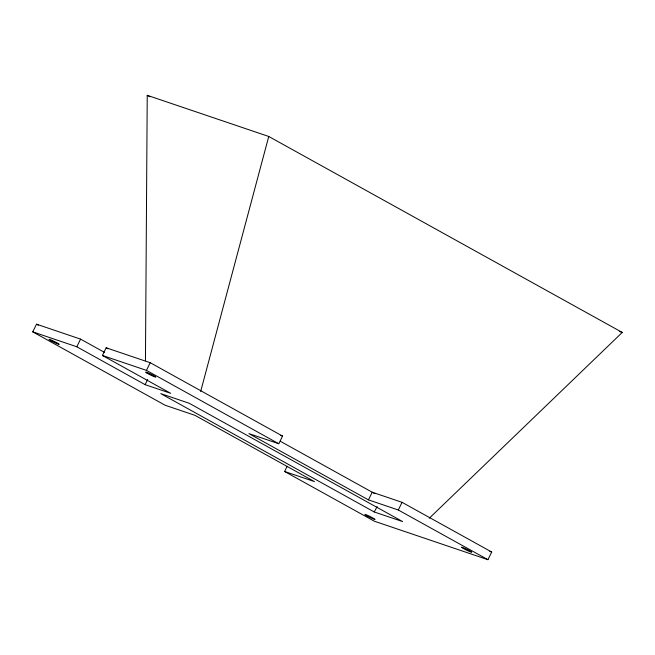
<?xml version="1.0" encoding="UTF-8"?>
<svg xmlns="http://www.w3.org/2000/svg" width="655" height="655" viewBox="0 0 655 655"><rect width="100%" height="100%" fill="white"/><g stroke="black" fill="none" stroke-linecap="round" stroke-linejoin="round"><path stroke-width="0.98" d="M145.451 360.733L147.236 95.311L268.755 136.477L622.25 332.445L429.262 518.252M200.667 391.444L268.755 136.477M287.111 466.368L284.598 471.477L314.449 481.589L194.928 415.327L165.076 405.216L32.75 331.856L36.516 324.192L80.581 339.126L104.53 352.398M32.75 331.856L76.807 346.782L80.581 339.126M76.807 346.782L145.107 384.649L170.693 393.311L102.393 355.452L106.159 347.789L150.224 362.714L282.551 436.074L278.776 443.738L248.933 433.626L368.454 499.88L398.297 509.991L487.942 559.689L491.708 552.026L402.072 502.336L372.22 492.224L368.454 499.88M102.393 355.452L146.45 370.378L150.224 362.714M145.107 384.649L147.621 379.54M398.297 509.991L402.072 502.336M374.193 511.948L402.62 521.577L189.189 403.259L160.762 393.63L374.193 511.948L377.182 506.602M619.36 331.463L622.25 332.445M280.627 435.419L282.551 436.074M489.784 551.371L491.708 552.026M487.942 559.689L374.242 521.167L284.598 471.477M147.236 95.311L149.921 96.801M280.356 441.29L374.889 493.698M106.159 347.789L107.936 348.771M146.45 370.378L278.776 443.738M36.516 324.192L38.309 325.191M51.155 340.837A5.715 0.459 26.2 0 0 59.196 344.383A5.715 0.459 26.2 0 0 51.901 340.322A5.715 0.459 26.2 0 0 51.155 340.837M366.882 515.862A5.715 0.459 26.2 0 0 375.053 519.505A5.715 0.459 26.2 0 0 367.954 515.51A5.715 0.459 26.2 0 0 366.882 515.862M463.281 548.464A5.715 0.459 26.2 0 0 471.649 552.255A5.715 0.459 26.2 0 0 464.894 548.382A5.715 0.459 26.2 0 0 463.281 548.464M146.966 373.096A5.715 0.459 26.2 0 0 155.628 377.133A5.715 0.459 26.2 0 0 149.594 373.538A5.715 0.459 26.2 0 0 146.966 373.096"/></g></svg>
